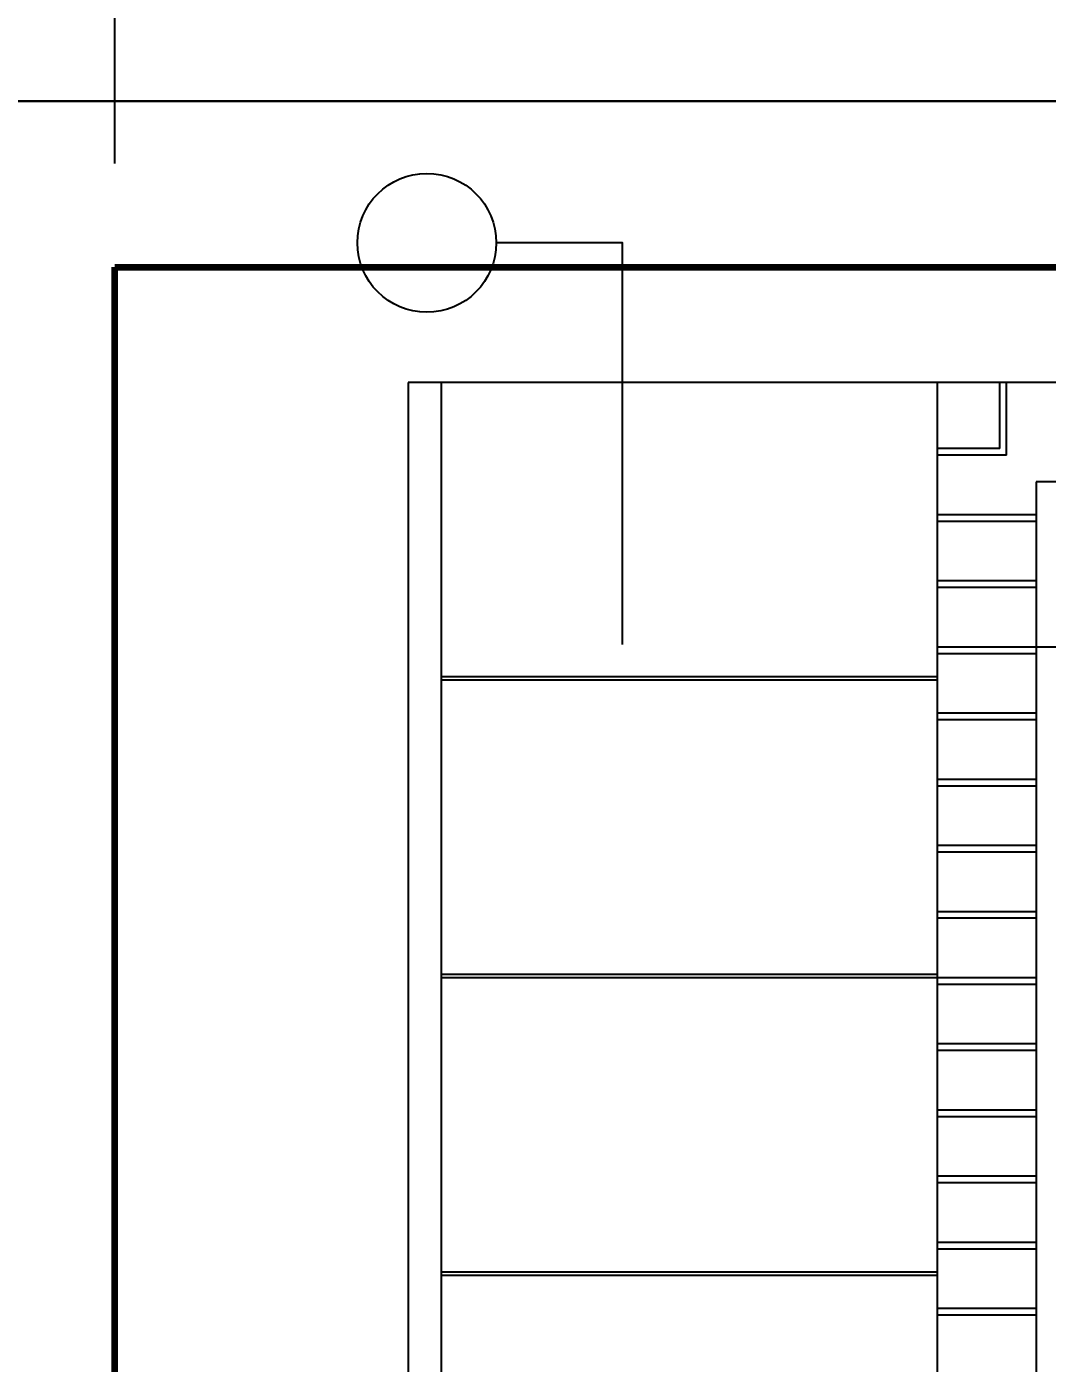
# Model space of a CAD drawing. Header units: millimetres. Extents: x -6165 to 15297, y -629 to 15029.
# Drawn here: x 4610 to 5840, y 9280 to 10890 of the extents above; entities that cross this region are included whole.
import ezdxf

# ---------------------------------------------------------------- set-up
doc = ezdxf.new("R2010")
doc.units = ezdxf.units.MM
for name, color, linetype in [('furn_dwgmodels.com', 18, 'Continuous'), ('h', 250, 'Continuous'), ('txt', 179, 'Continuous')]:
    doc.layers.add(name, color=color, linetype=linetype)
doc.styles.get("Standard").update_dxf_attribs({"font": 'arial.ttf'})
doc.dimstyles.new('ISO-25', dxfattribs={"dimscale": 200, "dimtxt": 2.5, "dimasz": 2.5, "dimexe": 1.25, "dimexo": 0.625, "dimtad": 1, "dimtxsty": 'Standard', "dimcen": 2.5, "dimadec": 0, "dimazin": 0, "dimtfac": 1, "dimtmove": 0, "dimatfit": 3, "dimfxl": 1, "dimarcsym": 0})

# ---------------------------------------------------------------- blocks, each defined once
blk = doc.blocks.new('*D74')
at = {"color": 0, "lineweight": -2, "transparency": 16777216}
for p, q in [((4716, 10725), (4716, 12066.9)), ((8316, 10725), (8316, 12066.9)), ((5216, 11816.9), (7816, 11816.9))]:
    blk.add_line(p, q, dxfattribs=at)
at = {"color": 0, "transparency": 16777216}
for points in [[(5216, 11900.2), (5216, 11733.6), (4716, 11816.9)], [(7816, 11900.2), (7816, 11733.6), (8316, 11816.9)]]:
    blk.add_solid(points, dxfattribs=at)
at = {"layer": 'Defpoints', "color": 0, "transparency": 16777216}
for p in [(8316, 11816.9), (4716, 10600), (8316, 10600)]:
    blk.add_point(p, dxfattribs=at)
at = {"color": 0, "transparency": 16777216, "insert": (6516, 12197.4), "char_height": 500, "attachment_point": 5}
blk.add_mtext('3600', dxfattribs=at)
blk = doc.blocks.new('*D78')
at = {"color": 0, "lineweight": -2, "transparency": 16777216}
for p, q in [((1123.4, 10792.2), (1123.4, 14570.8)), ((13316, 10725), (13316, 14570.8)), ((1623.4, 14320.8), (12816, 14320.8))]:
    blk.add_line(p, q, dxfattribs=at)
at = {"color": 0, "transparency": 16777216}
for points in [[(1623.4, 14404.1), (1623.4, 14237.5), (1123.4, 14320.8)], [(12816, 14404.1), (12816, 14237.5), (13316, 14320.8)]]:
    blk.add_solid(points, dxfattribs=at)
at = {"layer": 'Defpoints', "color": 0, "transparency": 16777216}
for p in [(13316, 14320.8), (1123.4, 10667.2), (13316, 10600)]:
    blk.add_point(p, dxfattribs=at)
at = {"color": 0, "transparency": 16777216, "insert": (7219.7, 14701.2), "char_height": 500, "attachment_point": 5}
blk.add_mtext('13000', dxfattribs=at)

msp = doc.modelspace()

# ---------------------------------------------------------------- linework, layer by layer
at = {"color": 250, "lineweight": 30}
for points in [[(13300, 10800), (1015.988, 10800), (1015.988, 804.509), (13300, 804.509)], [(4515.988, 10800), (8515.988, 10800), (8515.988, 6300), (4515.988, 6300)]]:
    msp.add_lwpolyline(points, close=True, dxfattribs=at)
at = {"color": 250, "lineweight": 90}
msp.add_lwpolyline([(4715.988, 10600), (8315.988, 10600), (8315.988, 6500), (4715.988, 6500)], close=True, dxfattribs=at)
at = {"color": 7}
msp.add_lwpolyline([(4715.988, 10600), (8315.988, 10600), (8315.988, 6500), (4715.988, 6500)], close=True, dxfattribs=at)
at = {"layer": 'furn_dwgmodels.com', "color": 0}
for p, q in [((5782.435, 10381.507), (5782.435, 10461.191)), ((5790.403, 10373.539), (5790.403, 10461.191)), ((5782.435, 10381.507), (5706.736, 10381.507)), ((5790.403, 10373.539), (5706.736, 10373.539)), ((5826.261, 10301.824), (5706.736, 10301.824)), ((5826.261, 10293.856), (5706.736, 10293.856)), ((5826.261, 10222.141), (5706.736, 10222.141)), ((5826.261, 10214.172), (5706.736, 10214.172)), ((7300.402, 10142.458), (5706.736, 10142.458)), ((5826.261, 10134.489), (5706.736, 10134.489)), ((5706.736, 10106.6), (5109.111, 10106.6)), ((5706.736, 10102.616), (5109.111, 10102.616)), ((5826.261, 10062.774), (5706.736, 10062.774)), ((5826.261, 10054.806), (5706.736, 10054.806)), ((5826.261, 9983.091), (5706.736, 9983.091)), ((5826.261, 9975.123), (5706.736, 9975.123)), ((5826.261, 9903.408), (5706.736, 9903.408)), ((5826.261, 9895.439), (5706.736, 9895.439)), ((5826.261, 9823.724), (5706.736, 9823.724)), ((5826.261, 9815.756), (5706.736, 9815.756)), ((5706.736, 9748.025), (5109.111, 9748.025)), ((5826.261, 9744.041), (5109.111, 9744.041)), ((5826.261, 9736.073), (5706.736, 9736.073)), ((5826.261, 9664.358), (5706.736, 9664.358)), ((5826.261, 9656.389), (5706.736, 9656.389)), ((5826.261, 9584.674), (5706.736, 9584.674)), ((5826.261, 9576.706), (5706.736, 9576.706)), ((5826.261, 9504.991), (5706.736, 9504.991)), ((5826.261, 9497.023), (5706.736, 9497.023)), ((5826.261, 9425.308), (5706.736, 9425.308)), ((5826.261, 9417.34), (5706.736, 9417.34)), ((5706.736, 9389.45), (5109.111, 9389.45)), ((5706.736, 9385.466), (5109.111, 9385.466)), ((5826.261, 9345.625), (5706.736, 9345.625)), ((5826.261, 9337.656), (5706.736, 9337.656))]:
    msp.add_line(p, q, dxfattribs=at)
at = {"layer": 'h', "color": 0}
for p, q in [((5069.27, 10461.191), (5069.27, 8309.742)), ((7937.868, 10461.191), (5069.27, 10461.191)), ((5109.111, 10461.191), (5109.111, 8469.108)), ((5706.736, 10461.191), (5706.736, 8309.742)), ((5826.261, 10341.666), (5826.261, 9106.575)), ((7180.877, 10341.666), (5826.261, 10341.666))]:
    msp.add_line(p, q, dxfattribs=at)
at = {"layer": 'txt', "color": 0}
msp.add_lwpolyline([(5327.509, 10145.611), (5327.509, 10629.428), (5175.654, 10629.428)], dxfattribs=at)
msp.add_circle((5091.987, 10629.428), 83.667, dxfattribs=at)

# ---------------------------------------------------------------- dimensions: what is measured, and where the dimension line sits
at = {"color": 168}
dim = msp.add_linear_dim(base=(13315.988, 14320.79), p1=(1123.444, 10667.178), p2=(13315.988, 10600), text='13000', dimstyle='ISO-25', dxfattribs=at)
dim.commit()
dim.dimension.update_dxf_attribs({"geometry": '*D78', "text_midpoint": (7219.716, 14701.247)})
dim = msp.add_linear_dim(base=(8315.988, 11816.902), p1=(4715.988, 10600), p2=(8315.988, 10600), dimstyle='ISO-25', dxfattribs=at)
dim.commit()
dim.dimension.update_dxf_attribs({"geometry": '*D74', "text_midpoint": (6515.988, 12197.359)})

doc.saveas('drawing.dxf')
